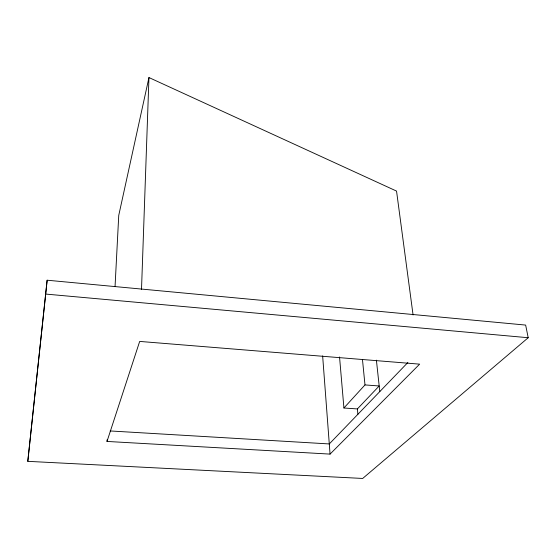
<?xml version="1.0" encoding="UTF-8"?>
<svg xmlns="http://www.w3.org/2000/svg" width="556" height="556" viewBox="0 0 556 556"><rect width="100%" height="100%" fill="white"/><g stroke="black" fill="none" stroke-linecap="round" stroke-linejoin="round"><path stroke-width="0.83" d="M141.502 289.606L148.959 77.548L396.546 191.09L413.073 314.981M107.009 441.436L139.674 341.419L419.634 364.152L330.055 454.106L107.009 441.436L107.093 439.803M115.064 286.326L118.748 215.387L148.959 77.548M27.8 461.341L47.142 280.217L525.649 325.079L528.2 337.728L362.686 478.452L27.8 461.341L47.142 280.217M364.986 384.919L379.185 385.982L357.39 408.931L343.921 408.007L364.986 384.919L362.505 359.878M407.861 362.498L329.291 443.945L110.157 430.949M45.821 294.082L528.2 337.728M376.405 360.149L379.79 391.591M357.39 408.931L357.89 414.296M339.542 356.973L343.921 408.007M322.64 355.903L330.055 454.106"/></g></svg>
